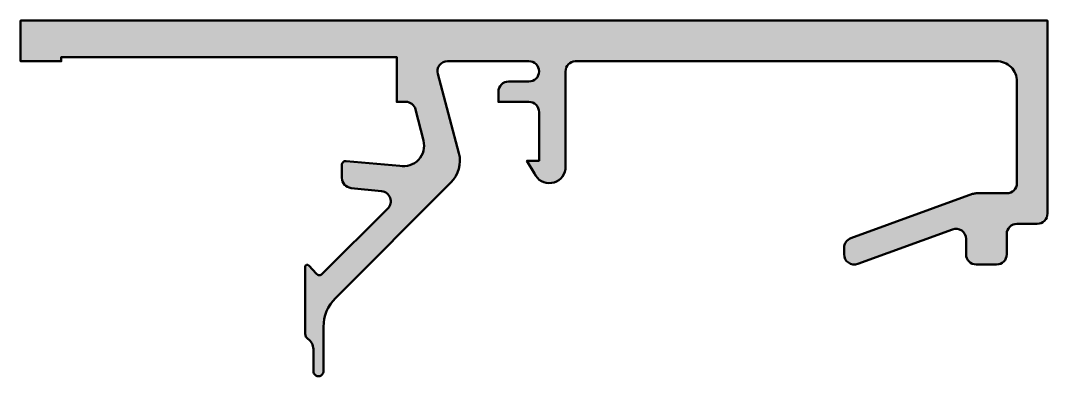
# Model space of a CAD drawing. Extents: x 0.5 to 51, y -17.5 to 0.
import ezdxf

# ---------------------------------------------------------------- set-up
doc = ezdxf.new("R2010")
doc.units = 0
doc.layers.add('0S-Alu contour', color=7, linetype='Continuous', lineweight=50)
doc.layers.add('0S-Alu hatch', color=252, linetype='Continuous', lineweight=25)

# ---------------------------------------------------------------- blocks, each defined once
blk = doc.blocks.new('462620__BFB476BF_3FD6_4CAD_9792_E1EF8D223068_')
at = {"layer": '0S-Alu hatch'}
h = blk.add_hatch(color=256, dxfattribs=at)
edge = h.paths.add_edge_path()
edge.add_line((21.49710083007813, -2), (25.5000114440918, -2))
edge.add_ellipse((25.5000114440918, -2.499994277954101), major_axis=(-0.4999942779541016, 0), ratio=1, start_angle=89.9999999999996, end_angle=269.9999999999996, ccw=False)
edge.add_line((25.5000114440918, -2.999988555908203), (24.5000114440918, -2.999988555908203))
edge.add_arc((24.49974971047657, -3.499726822292978), 0.4997383349251342, 89.96999183143122, 180.0300081685689)
edge.add_line((24.0000114440918, -3.499988555908208), (24.0000114440918, -3.999988555908203))
edge.add_line((24.0000114440918, -3.999988555908203), (25.5000114440918, -3.999988555908203))
edge.add_ellipse((25.5002723818131, -4.499727618186901), major_axis=(-0.4997391304027416, 0), ratio=1, start_angle=179.9700831295418, end_angle=270.02991687045517, ccw=False)
edge.add_line((26.0000114440918, -4.499988555908229), (26.0000114440918, -6.899994850158692))
edge.add_line((26.0000114440918, -6.899994850158692), (25.40000534057618, -6.89999485015869))
edge.add_line((25.40000534057618, -6.89999485015869), (25.76862716674805, -7.531220436096194))
edge.add_arc((26.50091983192851, -7.188229034208616), 0.8086381448125614, 205.0974624132651, 351.1816044714453)
edge.add_line((27.29999923706055, -7.31219577789306), (27.29998779296874, -2.498992919921872))
edge.add_ellipse((27.79806723262324, -2.49820410158634), major_axis=(-0.4980800642877646, 0), ratio=1, start_angle=-87.80865531429299, end_angle=0.0907403920821821, ccw=False)
edge.add_line((27.77902221679686, -2.00048828125), (48.50029280711485, -1.999958973221979))
edge.add_ellipse((48.50031835130268, -2.999958972895734), major_axis=(-1.000000000000007, 0), ratio=1, start_angle=180, end_angle=270.0014635741538, ccw=False)
edge.add_line((49.50031835130269, -2.999958972895734), (49.50031835130239, -7.999999493758298))
edge.add_ellipse((49.00031835130242, -7.999999493758281), major_axis=(-0.4999999999999716, 0), ratio=1, start_angle=89.9999999999992, end_angle=180, ccw=False)
edge.add_line((49.00031835130241, -8.499999493758253), (47.49133092454488, -8.499999493758256))
edge.add_arc((47.49226809442705, -9.009956577409428), 0.5099579447889755, 90.10529477912505, 109.7099997181157)
edge.add_line((47.32027989915433, -8.529876202742614), (41.32934361985738, -10.71127268711764))
edge.add_arc((41.50094431538088, -11.18155385401002), 0.5006108015592599, 110.0464989106027, 179.9644668779702)
edge.add_line((41.00033361009177, -11.18124339024266), (41.00033361009177, -11.50027415196138))
edge.add_arc((41.50069687204359, -11.49997528307839), 0.5003633512095719, 180.0342229833489, 289.9418727277397)
edge.add_line((41.67135411790429, -11.97033640782076), (46.32931310227929, -10.2739863101645))
edge.add_ellipse((46.49993500377851, -10.74439793880875), major_axis=(-0.50039877461374, 0), ratio=1, start_angle=180.0469918128014, end_angle=289.93609615876153, ccw=False)
edge.add_line((47.00033361009177, -10.7439875308676), (47.00033361009178, -11.49999949375827))
edge.add_arc((47.50036553016078, -11.49996757368925), 0.5000319210878245, 180.0036575370049, 269.9963424630277)
edge.add_line((47.50033361009175, -11.99999949375825), (48.50033361009179, -11.99999949375825))
edge.add_arc((48.50023911863342, -11.49990500229989), 0.5000945003853149, 270.0108258774953, 359.9891741224759)
edge.add_line((49.00033361009178, -11.49999949375851), (49.00033361009178, -10.49999949375825))
edge.add_ellipse((49.50030297783046, -10.49996886149693), major_axis=(-0.4999693686770716, 0), ratio=1, start_angle=-90.0035104136374, end_angle=0.0035104136661061602, ccw=False)
edge.add_line((49.50033361009175, -9.999999493758256), (50.5003030925136, -9.999999493758256))
edge.add_arc((50.5003030925136, -9.499999493758251), 0.5000000000000054, 269.9999999999992, 360)
edge.add_line((51.00030309251361, -9.49999949375825), (51.00030309251361, 3.6e-15))
edge.add_line((51.00030309251361, 3.6e-15), (0.4999847412109375, 0))
edge.add_line((0.4999847412109376, 0), (0.4999847412109375, -2))
edge.add_line((0.4999847412109375, -2), (2.499969482421875, -2))
edge.add_line((2.499969482421875, -2), (2.499969482421875, -1.79998779296875))
edge.add_line((2.499969482421875, -1.79998779296875), (19, -1.79998779296875))
edge.add_line((19, -1.79998779296875), (19, -4))
edge.add_line((19, -4), (19.44497680664063, -4))
edge.add_ellipse((19.44603223201999, -4.498065809519941), major_axis=(-0.4980669277672279, 0), ratio=1, start_angle=194.7694204251042, end_angle=270.1214123277687, ccw=False)
edge.add_line((19.92764282226563, -4.371093750000005), (20.31164550781251, -5.90335083007812))
edge.add_ellipse((19.34723133028628, -6.162295882190791), major_axis=(-0.9985726041842102, 0), ratio=1, start_angle=78.43474773700689, end_angle=195.0294322790905, ccw=False)
edge.add_line((19.14703369140622, -7.14059448242187), (16.51734924316406, -6.910720825195312))
edge.add_arc((16.5003292472873, -7.109955279468159), 0.1999601160957963, 85.11724982334293, 179.9342894438874)
edge.add_line((16.30036926269532, -7.109725952148411), (16.30036926269531, -7.739715576171867))
edge.add_arc((16.80139228170946, -7.739089835725787), 0.5010234097656165, 180.0715581253361, 264.8400928126089)
edge.add_line((16.75633239746094, -8.238082885742191), (18.25635911591787, -8.394125641157192))
edge.add_ellipse((18.20462495909219, -8.89144201633253), major_axis=(-0.4999999999999977, 0), ratio=1, start_angle=134.9997303651889, end_angle=264.06107327355903, ccw=False)
edge.add_line((18.5581766858539, -9.244997070749529), (15.33940919972836, -12.46373426188002))
edge.add_ellipse((15.19666459461723, -12.32071896023132), major_axis=(-0.2020628585218081, 0), ratio=1, start_angle=42.144045966066585, end_angle=134.9457244906465, ccw=False)
edge.add_line((15.04684302040778, -12.45630249424414), (14.67418226294853, -12.0445074946872))
edge.add_arc((14.60003623962422, -12.11160717594713), 0.0999999999999699, 42.14404596609038, 180)
edge.add_line((14.50003623962425, -12.11160717594714), (14.5000362396238, -15.40979660173855))
edge.add_arc((14.80003624291989, -15.40979660285184), 0.3000000032960948, 180, 236.2493415447377)
edge.add_ellipse((14.30001053353163, -16.15815312626844), major_axis=(-0.6000351051110931, 0), ratio=1, start_angle=180.0017789576068, end_angle=236.2511337248661, ccw=False)
edge.add_line((14.9000456383535, -16.15813449597798), (14.90004539489723, -17.230321407318))
edge.add_arc((15.15003776550282, -17.2458542256303), 0.2504744573918142, 176.4446021657169, 363.5553978342814)
edge.add_line((15.4000301361084, -17.230321407318), (15.40003013610862, -15.06780250671736))
edge.add_ellipse((17.40003013610862, -15.06780250671757), major_axis=(-1.999999999999994, 0), ratio=1, start_angle=315.00821140735746, end_angle=360, ccw=False)
edge.add_line((15.98561390869514, -13.65379163843211), (21.66843154588221, -7.969344889295628))
edge.add_arc((20.60761937532209, -6.908836738081525), 1.500000000000014, 315.0082114073577, 374.9952627245844)
edge.add_line((22.05654020895025, -6.520727967402091), (21.01409912109375, -2.628997802734379))
edge.add_ellipse((21.49774803856415, -2.500442203135966), major_axis=(-0.5004426216444847, 0), ratio=1, start_angle=-89.9259009455879, end_angle=14.885237547700228, ccw=False)
at = {"layer": '0S-Alu contour', "color": 7}
for points in [[(51.00030309251361, -9.49999949375825), (51.00030309251361, 3.6e-15), (0.4999847412109376, 0), (0.4999847412109375, -2), (2.499969482421875, -2), (2.499969482421875, -1.79998779296875), (19, -1.79998779296875), (19, -4), (19.44497680664063, -4)], [(21.49710083007813, -2), (25.5000114440918, -2)], [(27.77902221679686, -2.00048828125), (48.50029280711485, -1.999958973221979)], [(27.29999923706055, -7.31219577789306), (27.29998779296874, -2.498992919921871)], [(22.05654020895025, -6.520727967402091), (21.01409912109375, -2.628997802734379)], [(25.5000114440918, -2.999988555908203), (24.5000114440918, -2.999988555908203)], [(49.50031835130269, -2.999958972895734), (49.50031835130239, -7.999999493758298)], [(24.0000114440918, -3.499988555908208), (24.0000114440918, -3.999988555908203), (25.5000114440918, -3.999988555908203)], [(19.92764282226563, -4.371093750000005), (20.31164550781251, -5.90335083007812)], [(26.0000114440918, -4.499988555908229), (26.0000114440918, -6.899994850158692), (25.40000534057618, -6.89999485015869), (25.76862716674805, -7.531220436096194)], [(19.14703369140622, -7.14059448242187), (16.51734924316406, -6.910720825195312)], [(16.30036926269532, -7.109725952148411), (16.30036926269531, -7.739715576171867)], [(15.98561390869514, -13.65379163843211), (21.66843154588221, -7.969344889295628)], [(16.75633239746094, -8.238082885742191), (18.25635911591787, -8.394125641157192)], [(47.32027989915433, -8.529876202742614), (41.32934361985738, -10.71127268711764)], [(49.00031835130241, -8.499999493758253), (47.49133092454488, -8.499999493758256)], [(18.5581766858539, -9.244997070749529), (15.33940919972836, -12.46373426188002)], [(49.50033361009175, -9.999999493758256), (50.5003030925136, -9.999999493758256)], [(41.67135411790429, -11.97033640782076), (46.32931310227929, -10.2739863101645)], [(49.00033361009178, -11.49999949375851), (49.00033361009178, -10.49999949375825)], [(47.00033361009177, -10.7439875308676), (47.00033361009178, -11.49999949375827)], [(41.00033361009177, -11.18124339024266), (41.00033361009177, -11.50027415196138)], [(14.50003623962425, -12.11160717594714), (14.5000362396238, -15.40979660173855)], [(15.04684302040778, -12.45630249424414), (14.67418226294853, -12.0445074946872)], [(47.50033361009175, -11.99999949375825), (48.50033361009179, -11.99999949375825)], [(15.4000301361084, -17.230321407318), (15.40003013610862, -15.06780250671736)], [(14.9000456383535, -16.15813449597798), (14.90004539489723, -17.230321407318)]]:
    blk.add_lwpolyline(points, dxfattribs=at)
at = {"layer": '0S-Alu contour', "color": 7, "extrusion": (0, 0, -1)}
for centre, radius, start, end in [((-21.49774803856415, -2.500442203135966), 0.5004426216444847, 345.1147624522998, 89.92590094558794), ((-25.5000114440918, -2.499994277954101), 0.4999942779541016, 90.0000000000004, 270.0000000000004), ((-27.79806723262324, -2.49820410158634), 0.4980800642877646, 359.9092596079178, 87.80865531429299), ((-48.50031835130268, -2.999958972895734), 1.000000000000007, 89.99853642584621, 180), ((-19.44603223201999, -4.498065809519941), 0.4980669277672279, 89.87858767223128, 165.2305795748958), ((-25.5002723818131, -4.499727618186901), 0.4997391304027416, 89.97008312954485, 180.0299168704583), ((-19.34723133028628, -6.162295882190791), 0.9985726041842102, 164.9705677209095, 281.5652522629931), ((-49.00031835130242, -7.999999493758281), 0.4999999999999716, 180, 270.0000000000008), ((-18.20462495909219, -8.89144201633253), 0.4999999999999977, 95.93892672644095, 225.0002696348111), ((-49.50030297783046, -10.49996886149693), 0.4999693686770717, 359.9964895863339, 90.00351041363749), ((-46.49993500377851, -10.74439793880875), 0.50039877461374, 70.0639038412385, 179.9530081871986), ((-15.19666459461723, -12.32071896023132), 0.2020628585218081, 225.0542755093535, 317.8559540339334), ((-17.40003013610862, -15.06780250671757), 1.999999999999994, 0, 44.99178859264254), ((-14.30001053353163, -16.15815312626844), 0.6000351051110931, 123.7488662751339, 179.9982210423932)]:
    blk.add_arc(centre, radius, start, end, dxfattribs=at)
at = {"layer": '0S-Alu contour', "color": 7}
for centre, radius, start, end in [((24.49974971047657, -3.499726822292978), 0.4997383349251342, 89.96999183143122, 180.0300081685689), ((20.60761937532209, -6.908836738081525), 1.500000000000014, 315.0082114073577, 14.99526272458437), ((16.5003292472873, -7.109955279468159), 0.1999601160957963, 85.11724982334293, 179.9342894438874), ((26.50091983192851, -7.188229034208616), 0.8086381448125614, 205.0974624132651, 351.1816044714453), ((16.80139228170946, -7.739089835725787), 0.5010234097656165, 180.0715581253361, 264.8400928126089), ((47.49226809442705, -9.009956577409428), 0.5099579447889755, 90.10529477912505, 109.7099997181157), ((50.5003030925136, -9.499999493758251), 0.5000000000000054, 269.9999999999992, 0), ((41.50094431538088, -11.18155385401002), 0.5006108015592599, 110.0464989106027, 179.9644668779702), ((41.50069687204359, -11.49997528307839), 0.5003633512095719, 180.0342229833489, 289.9418727277397), ((47.50036553016078, -11.49996757368925), 0.5000319210878245, 180.0036575370049, 269.9963424630277), ((48.50023911863342, -11.49990500229989), 0.5000945003853149, 270.0108258774953, 359.9891741224759), ((14.60003623962422, -12.11160717594713), 0.0999999999999699, 42.14404596609038, 180), ((14.80003624291989, -15.40979660285184), 0.3000000032960948, 180, 236.2493415447377), ((15.15003776550282, -17.2458542256303), 0.2504744573918142, 176.4446021657169, 3.555397834281378)]:
    blk.add_arc(centre, radius, start, end, dxfattribs=at)
blk = doc.blocks.new('462620__D568C3EC_4F91_4566_91D8_18699E6578C4_')
at = {"layer": '0S-Alu contour', "color": 7}
blk.add_blockref('462620__BFB476BF_3FD6_4CAD_9792_E1EF8D223068_', (0, 0), dxfattribs=at)

msp = doc.modelspace()

# ---------------------------------------------------------------- block references
at = {"layer": '0S-Alu contour', "color": 7}
msp.add_blockref('462620__D568C3EC_4F91_4566_91D8_18699E6578C4_', (0, 0), dxfattribs=at)

doc.saveas('drawing.dxf')
